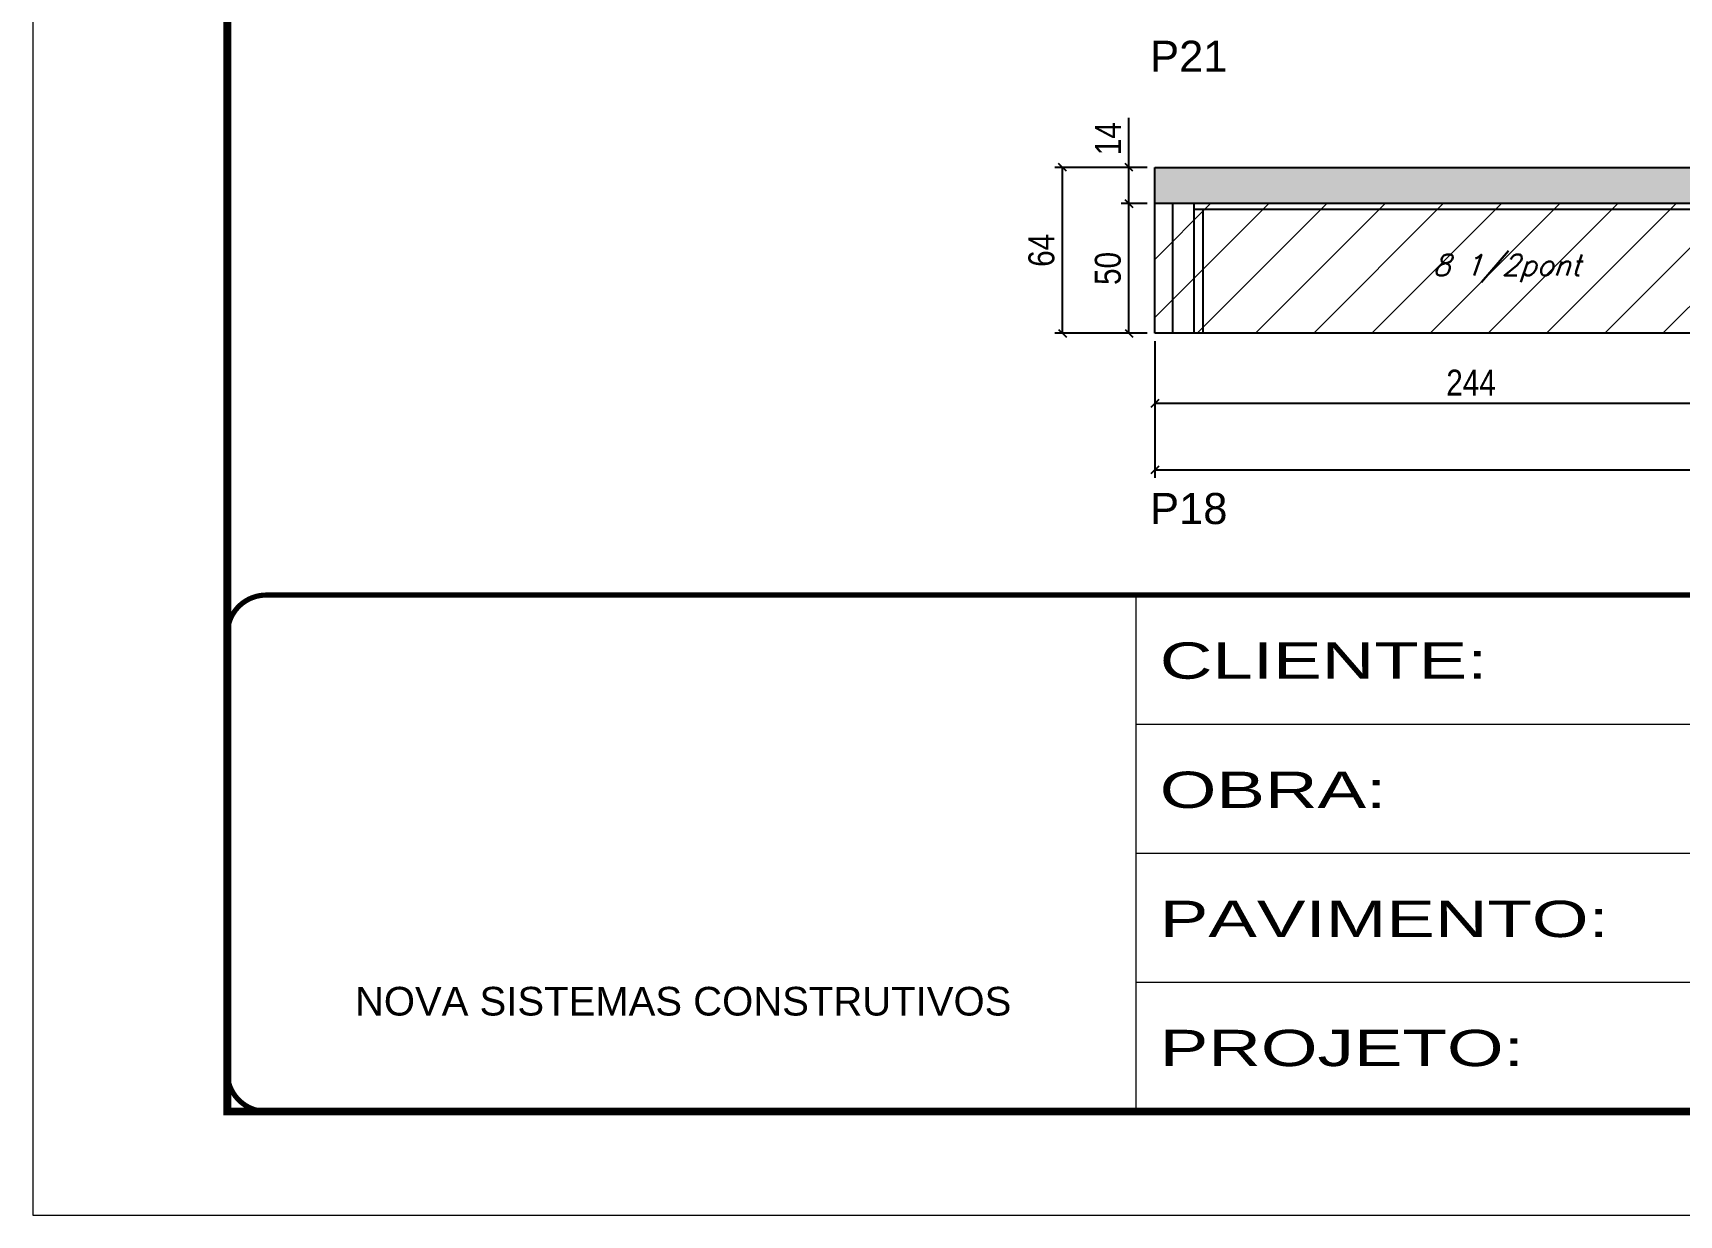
# Model space of a CAD drawing. Extents: x 3309 to 9563, y -2522 to 14608.
# Drawn here: x 3309 to 3944, y 8964 to 9420 of the extents above; entities that cross this region are included whole.
import ezdxf

# ---------------------------------------------------------------- set-up
doc = ezdxf.new("R2010")
doc.units = 0
doc.linetypes.add('CONTINUO', pattern=[0])
doc.linetypes.add('DASHED', pattern=[0.75, 0.5, -0.25])
for name, color, linetype in [('5', 5, 'Continuous'), ('COTA', 241, 'Continuous'), ('Painéis', 200, 'Continuous'), ('SARR_2.2x7', 40, 'Continuous'), ('SARR_3.5x7', 81, 'Continuous'), ('texto', 7, 'Continuous')]:
    doc.layers.add(name, color=color, linetype=linetype)
for name, color, linetype, lineweight in [('Folhas', 255, 'Continuous', 9), ('Hachura', 251, 'Continuous', 9), ('SARRAFO DE PRESSAO', 251, 'DASHED', 9)]:
    doc.layers.add(name, color=color, linetype=linetype, lineweight=lineweight)
doc.styles.add('ARIAL', font='arial.ttf')
doc.styles.add('COTA TECNICA', font='techl___.ttf', dxfattribs={"height": 10})
doc.styles.add('Romans', font='romans.shx')
doc.styles.get("Standard").update_dxf_attribs({"font": 'arial.ttf'})
doc.styles.add('Tecnologia', font='')
doc.styles.get('Tecnologia').set_extended_font_data('Forgotten Futurist')
doc.dimstyles.new('PAINEL', dxfattribs={"dimtxt": 10, "dimasz": 3, "dimexe": 3, "dimexo": 3, "dimgap": 3, "dimtad": 1, "dimdec": 1, "dimzin": 12, "dimdsep": 46, "dimtxsty": 'COTA TECNICA', "dimblk1": 'OBLIQUE', "dimblk2": 'OBLIQUE', "dimsah": 1, "dimcen": 0.9, "dimclrd": 4, "dimclre": 4, "dimclrt": 240, "dimadec": 1, "dimazin": 3, "dimtfac": 1, "dimtdec": 1, "dimtmove": 0, "dimatfit": 3, "dimfxl": 1, "dimtolj": 1, "dimtzin": 12, "dimarcsym": 0})

# ---------------------------------------------------------------- blocks, each defined once
blk = doc.blocks.new('9999999999')
at = {"color": 30, "linetype": 'CONTINUO'}
for p, q in [((98564.56, 34230.21), (98564.56, 34429.45)), ((98564.56, 34379.64), (99583.98, 34379.64)), ((98564.56, 34329.83), (99487.98, 34329.83)), ((98564.56, 34280.02), (99487.98, 34280.02))]:
    blk.add_line(p, q, dxfattribs=at)
at = {"color": 30, "linetype": 'CONTINUO', "const_width": 2}
blk.add_lwpolyline([(99583.98, 34230.21), (99583.98, 34414.45, 0.414214), (99568.98, 34429.45), (98228.98, 34429.45, 0.414214), (98213.98, 34414.45), (98213.98, 34245.21, 0.414214), (98228.98, 34230.21), (99583.98, 34230.21)], format="xyb", dxfattribs=at)
at = {"layer": 'Folhas'}
blk.add_lwpolyline([(98138.98, 34190.21), (99623.98, 34190.21), (99623.98, 35240.21), (98138.98, 35240.21)], close=True, dxfattribs=at)
at = {"layer": 'Folhas', "color": 30, "const_width": 3}
blk.add_lwpolyline([(98213.98, 34230.21), (99583.98, 34230.21), (99583.98, 35200.21), (98213.98, 35200.21)], close=True, dxfattribs=at)
at = {"color": 7, "linetype": 'Continuous', "ltscale": 5, "style": 'ARIAL'}
blk.add_text('NOVA SISTEMAS CONSTRUTIVOS', height=11.0592, dxfattribs=at).set_placement((98263.19, 34267.21))
at = {"layer": 'Folhas', "color": 7, "style": 'Tecnologia', "width": 1.5}
for s, p in [('CLIENTE:', (98573.65, 34397.17)), ('OBRA:', (98573.65, 34347.31)), ('PAVIMENTO:', (98573.65, 34297.5)), ('PROJETO:', (98573.65, 34247.69))]:
    blk.add_text(s, height=14, dxfattribs=at).set_placement(p)
blk = doc.blocks.new('_Oblique')
at = {"color": 0, "linetype": 'ByBlock', "lineweight": -2}
blk.add_line((-0.5, -0.5), (0.5, 0.5), dxfattribs=at)
blk = doc.blocks.new('*D2001')
at = {"layer": 'COTA', "color": 4, "linetype": 'ByBlock', "lineweight": -2, "transparency": 16777216}
for p, q in [((3742.11, 9300.82), (3742.11, 9273.7)), ((3986.11, 9300.82), (3986.11, 9273.7)), ((3986.11, 9276.7), (3742.11, 9276.7))]:
    blk.add_line(p, q, dxfattribs=at)
at = {"layer": 'Defpoints', "color": 0, "linetype": 'ByBlock', "transparency": 16777216}
for p in [(3742.11, 9303.82), (3986.11, 9303.82), (3742.11, 9276.7)]:
    blk.add_point(p, dxfattribs=at)
at = {"layer": 'COTA', "color": 4, "linetype": 'ByBlock', "lineweight": -2, "transparency": 16777216, "xscale": 3, "yscale": 3, "zscale": 3, "rotation": 180}
blk.add_blockref('_Oblique', (3742.11, 9276.7), dxfattribs=at)
at = {"layer": 'COTA', "color": 4, "linetype": 'ByBlock', "lineweight": -2, "transparency": 16777216, "xscale": 3, "yscale": 3, "zscale": 3}
blk.add_blockref('_Oblique', (3986.11, 9276.7), dxfattribs=at)
at = {"layer": 'COTA', "color": 240, "linetype": 'ByBlock', "transparency": 16777216, "insert": (3864.11, 9284.77), "char_height": 10, "attachment_point": 5, "style": 'COTA TECNICA'}
blk.add_mtext('\\A1;244', dxfattribs=at)
blk = doc.blocks.new('*D2005')
at = {"layer": 'COTA', "color": 4, "lineweight": -2, "transparency": 16777216}
for p, q in [((3742.11, 9300.82), (3742.11, 9248.04)), ((4576.11, 9300.82), (4576.11, 9248.04)), ((4576.11, 9251.04), (3742.11, 9251.04))]:
    blk.add_line(p, q, dxfattribs=at)
at = {"layer": 'Defpoints', "color": 0, "transparency": 16777216}
for p in [(3742.11, 9303.82, 0), (4576.11, 9303.82, 0), (3742.11, 9251.04)]:
    blk.add_point(p, dxfattribs=at)
at = {"layer": 'COTA', "color": 4, "lineweight": -2, "transparency": 16777216, "xscale": 3, "yscale": 3, "zscale": 3, "rotation": 180}
blk.add_blockref('_Oblique', (3742.11, 9251.04), dxfattribs=at)
at = {"layer": 'COTA', "color": 4, "lineweight": -2, "transparency": 16777216, "xscale": 3, "yscale": 3, "zscale": 3}
blk.add_blockref('_Oblique', (4576.11, 9251.04), dxfattribs=at)
at = {"layer": 'COTA', "color": 240, "transparency": 16777216, "insert": (4159.11, 9259.28), "char_height": 10, "attachment_point": 5, "style": 'COTA TECNICA'}
blk.add_mtext('\\A1;834', dxfattribs=at)
blk = doc.blocks.new('*D2006')
at = {"layer": 'COTA', "color": 4, "lineweight": -2, "transparency": 16777216}
for p, q in [((3739.11, 9353.82), (3729.16, 9353.82)), ((3732.16, 9303.82), (3732.16, 9353.82)), ((3739.11, 9303.82), (3729.16, 9303.82))]:
    blk.add_line(p, q, dxfattribs=at)
at = {"layer": 'Defpoints', "color": 0, "transparency": 16777216}
for p in [(3732.16, 9353.82), (3742.11, 9353.82), (3742.11, 9303.82)]:
    blk.add_point(p, dxfattribs=at)
at = {"layer": 'COTA', "color": 4, "lineweight": -2, "transparency": 16777216, "xscale": 3, "yscale": 3, "zscale": 3}
for p, rotation in [((3732.16, 9353.82), 90), ((3732.16, 9303.82), 270)]:
    blk.add_blockref('_Oblique', p, dxfattribs=dict(at, rotation=rotation))
at = {"layer": 'COTA', "color": 240, "transparency": 16777216, "insert": (3724.05, 9328.82), "char_height": 10, "attachment_point": 5, "rotation": 90, "style": 'COTA TECNICA'}
blk.add_mtext('\\A1;50', dxfattribs=at)
blk = doc.blocks.new('*D2007')
at = {"layer": 'COTA', "color": 4, "lineweight": -2, "transparency": 16777216}
for p, q in [((3732.16, 9367.82), (3732.16, 9386.94)), ((3739.11, 9367.82), (3729.16, 9367.82)), ((3732.16, 9353.82), (3732.16, 9367.82)), ((3739.11, 9353.82), (3729.16, 9353.82))]:
    blk.add_line(p, q, dxfattribs=at)
at = {"layer": 'Defpoints', "color": 0, "transparency": 16777216}
for p in [(3732.16, 9367.82), (3742.11, 9367.82), (3742.11, 9353.82)]:
    blk.add_point(p, dxfattribs=at)
at = {"layer": 'COTA', "color": 4, "lineweight": -2, "transparency": 16777216, "xscale": 3, "yscale": 3, "zscale": 3}
for p, rotation in [((3732.16, 9367.82), 90), ((3732.16, 9353.82), 270)]:
    blk.add_blockref('_Oblique', p, dxfattribs=dict(at, rotation=rotation))
at = {"layer": 'COTA', "color": 240, "transparency": 16777216, "insert": (3724.08, 9378.88), "char_height": 10, "attachment_point": 5, "rotation": 90, "style": 'COTA TECNICA'}
blk.add_mtext('\\A1;14', dxfattribs=at)
blk = doc.blocks.new('*D2004')
at = {"layer": 'COTA', "color": 4, "lineweight": -2, "transparency": 16777216}
for p, q in [((3739.11, 9367.82), (3703.53, 9367.82)), ((3706.53, 9303.82), (3706.53, 9367.82)), ((3739.11, 9303.82), (3703.53, 9303.82))]:
    blk.add_line(p, q, dxfattribs=at)
at = {"layer": 'Defpoints', "color": 0, "transparency": 16777216}
for p in [(3706.53, 9367.82), (3742.11, 9367.82), (3742.11, 9303.82)]:
    blk.add_point(p, dxfattribs=at)
at = {"layer": 'COTA', "color": 4, "lineweight": -2, "transparency": 16777216, "xscale": 3, "yscale": 3, "zscale": 3}
for p, rotation in [((3706.53, 9367.82), 90), ((3706.53, 9303.82), 270)]:
    blk.add_blockref('_Oblique', p, dxfattribs=dict(at, rotation=rotation))
at = {"layer": 'COTA', "color": 240, "transparency": 16777216, "insert": (3698.43, 9335.82), "char_height": 10, "attachment_point": 5, "rotation": 90, "style": 'COTA TECNICA'}
blk.add_mtext('\\A1;64', dxfattribs=at)

msp = doc.modelspace()

# ---------------------------------------------------------------- hatches: boundary and pattern name
at = {"layer": 'COTA'}
h = msp.add_hatch(dxfattribs=at)
h.set_pattern_fill('AR-CONC', color=256, scale=0.03)
h.paths.add_polyline_path([(4576.11, 9353.82), (4576.11, 9367.82), (3742.11, 9367.82), (3742.11, 9353.82)])
at = {"layer": 'Hachura'}
h = msp.add_hatch(dxfattribs=at)
h.set_pattern_fill('ANSI31', color=256, scale=5)
h.paths.add_polyline_path([(3820.11, 9859.84), (3820.11, 9923.84), (3742.11, 9923.84), (3742.11, 9859.84)])
h.paths.add_polyline_path([(3942.11, 9859.84), (3942.11, 9923.84), (3820.11, 9923.84), (3820.11, 9859.84)])
h.paths.add_polyline_path([(4094.11, 9859.84), (4094.11, 9909.84), (3972.11, 9909.84), (3972.11, 9859.84)])
h.paths.add_polyline_path([(4234.11, 9859.84), (4234.11, 9889.84), (4207.11, 9889.84), (4207.11, 9909.84), (4094.11, 9909.84), (4094.11, 9859.84)])
h.paths.add_polyline_path([(4234.11, 9909.84), (4234.11, 9859.84), (4412.11, 9859.84), (4412.11, 9889.84), (4385.11, 9889.84), (4385.11, 9909.84)])
h.paths.add_polyline_path([(4412.11, 9909.84), (4412.11, 9859.84), (4549.11, 9859.84), (4549.11, 9909.84)])
h.paths.add_polyline_path([(3986.11, 9303.82), (3986.11, 9353.82), (3742.11, 9353.82), (3742.11, 9303.82)])
h.paths.add_polyline_path([(4230.11, 9303.82), (4230.11, 9353.82), (3986.11, 9353.82), (3986.11, 9303.82)])
h.paths.add_polyline_path([(4474.11, 9303.82), (4474.11, 9353.82), (4230.11, 9353.82), (4230.11, 9303.82)])
h.paths.add_polyline_path([(4474.11, 9353.82), (4474.11, 9303.82), (4576.11, 9303.82), (4576.11, 9353.82)])

# ---------------------------------------------------------------- linework, layer by layer
at = {"layer": 'COTA'}
for p, q in [((3742.11, 9353.82, 0), (3742.11, 9367.82, 0)), ((3742.11, 9367.82, 0), (4576.11, 9367.82, 0))]:
    msp.add_line(p, q, dxfattribs=at)
at = {"layer": 'Painéis', "linetype": 'ByBlock'}
for p, q in [((4576.11, 9353.82, 0), (3742.11, 9353.82, 0)), ((3742.11, 9303.82, 0), (3742.11, 9353.82, 0)), ((4576.11, 9303.82, 0), (3742.11, 9303.82, 0))]:
    msp.add_line(p, q, dxfattribs=at)
at = {"layer": 'SARR_2.2x7', "linetype": 'Continuous'}
for p, q in [((3749.11, 9303.82, 0), (3749.11, 9353.82, 0)), ((3986.11, 9351.62, 0), (3757.11, 9351.62, 0))]:
    msp.add_line(p, q, dxfattribs=at)
at = {"layer": 'SARR_3.5x7'}
for p, q in [((3757.11, 9353.82, 0), (3757.11, 9303.82, 0)), ((3760.61, 9351.62, 0), (3760.61, 9303.82, 0))]:
    msp.add_line(p, q, dxfattribs=at)

# ---------------------------------------------------------------- block references
at = {"layer": 'SARRAFO DE PRESSAO', "color": 6, "linetype": 'ByBlock'}
msp.add_blockref('9999999999', (-94829.61, -25226.65), dxfattribs=at)

# ---------------------------------------------------------------- texts
at = {"layer": '5', "linetype": 'Continuous'}
for s, p in [('P21', (3740.31, 9404.69, 0)), ('P18', (3740.31, 9230.19, 0))]:
    msp.add_text(s, height=12, rotation=0.00004, dxfattribs=at).set_placement(p)
at = {"layer": 'texto', "color": 2, "insert": (3877.86, 9328.82, 0), "char_height": 8, "attachment_point": 5, "style": 'Romans'}
msp.add_mtext('{\\Q19;\\C256;8 1/2pont}', dxfattribs=at)

# ---------------------------------------------------------------- dimensions: what is measured, and where the dimension line sits
at = {"layer": 'COTA'}
for base, p1, p2, picture, middle in [((3732.16, 9367.82, 0), (3742.11, 9353.82, 0), (3742.11, 9367.82, 0), '*D2007', (3724.08, 9378.88, 0)), ((3706.53, 9367.82, 0), (3742.11, 9303.82, 0), (3742.11, 9367.82, 0), '*D2004', (3698.43, 9335.82, 0)), ((3732.16, 9353.82, 0), (3742.11, 9303.82, 0), (3742.11, 9353.82, 0), '*D2006', (3724.05, 9328.82, 0))]:
    dim = msp.add_linear_dim(base=base, p1=p1, p2=p2, angle=90, dimstyle='PAINEL', dxfattribs=at)
    dim.commit()
    dim.dimension.update_dxf_attribs({"geometry": picture, "text_midpoint": middle})
at = {"layer": 'COTA', "linetype": 'ByBlock'}
dim = msp.add_linear_dim(base=(3742.11, 9276.7, 0), p1=(3986.11, 9303.82, 0), p2=(3742.11, 9303.82, 0), angle=180, dimstyle='PAINEL', override={"dimtmove": 1}, dxfattribs=at)
dim.commit()
dim.dimension.update_dxf_attribs({"geometry": '*D2001', "text_midpoint": (3864.11, 9284.77, 0)})
at = {"layer": 'COTA'}
dim = msp.add_linear_dim(base=(3742.11, 9251.04), p1=(4576.11, 9303.82, 0), p2=(3742.11, 9303.82, 0), dimstyle='PAINEL', dxfattribs=at)
dim.commit()
dim.dimension.update_dxf_attribs({"geometry": '*D2005', "text_midpoint": (4159.11, 9259.28)})

doc.saveas('drawing.dxf')
